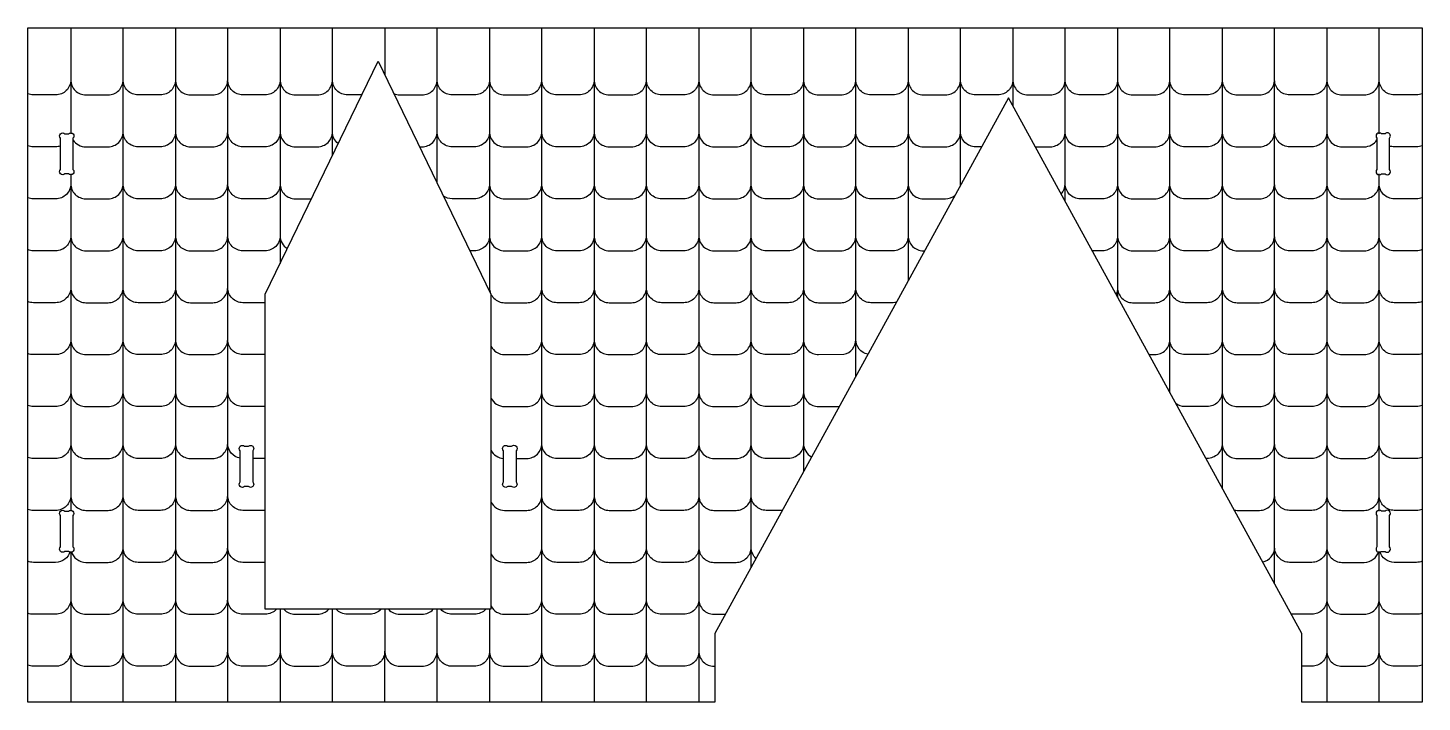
# Model space of a CAD drawing. Extents: x -1620 to 2458, y -1185 to 1470.
# Drawn here: x -1603 to -268, y 130 to 776 of the extents above; entities that cross this region are included whole.
import ezdxf

# ---------------------------------------------------------------- set-up
doc = ezdxf.new("R2010")
doc.units = 0
doc.header["$MEASUREMENT"] = 0
doc.layers.add('LAYER1', color=18, linetype='CONTINUOUS')

msp = doc.modelspace()

# ---------------------------------------------------------------- linework, layer by layer
at = {"layer": 'LAYER1'}
for points in [[(-945.5, 196.1), (-945.5, 130.3), (-1603.5, 130.3), (-1603.5, 775.6), (-268.2, 775.6), (-268.2, 130.3), (-383.5, 130.3), (-383.5, 196.1), (-664.5, 708.7)], [(-1160, 520.8), (-1160, 219.2), (-1376.1, 219.2), (-1376.1, 520.8), (-1268, 743.7)]]:
    msp.add_lwpolyline(points, close=True, dxfattribs=at)
for points in [[(-1562.4, 775.6), (-1562.4, 725.9, -0.414214), (-1576.9, 711.5), (-1598.2, 711.5, -0.094829), (-1603.5, 712.5)], [(-1562.4, 775.6), (-1562.4, 725.9, 0.414214), (-1548, 711.5), (-1526.7, 711.5, 0.414214), (-1512.3, 725.9), (-1512.3, 775.6)], [(-1462.2, 775.6), (-1462.2, 725.9, -0.414214), (-1476.6, 711.5), (-1497.9, 711.5, -0.414214), (-1512.3, 725.9), (-1512.3, 775.6)], [(-1462.2, 775.6), (-1462.2, 725.9, 0.414214), (-1447.8, 711.5), (-1426.5, 711.5, 0.414214), (-1412.1, 725.9), (-1412.1, 775.6)], [(-1361.9, 775.6), (-1361.9, 725.9, -0.414214), (-1376.3, 711.5), (-1397.7, 711.5, -0.414214), (-1412.1, 725.9), (-1412.1, 775.6)], [(-1361.9, 775.6), (-1361.9, 725.9, 0.414214), (-1347.5, 711.5), (-1326.2, 711.5, 0.414214), (-1311.8, 725.9), (-1311.8, 775.6)], [(-1283.6, 711.5), (-1297.4, 711.5, -0.414214), (-1311.8, 725.9), (-1311.8, 775.6)], [(-1253, 712.7, 0.102165), (-1247.3, 711.5), (-1226, 711.5, 0.414214), (-1211.6, 725.9), (-1211.6, 775.6)], [(-1161.4, 775.6), (-1161.4, 725.9, -0.414214), (-1175.8, 711.5), (-1197.1, 711.5, -0.414214), (-1211.6, 725.9), (-1211.6, 775.6)], [(-1161.4, 775.6), (-1161.4, 725.9, 0.414214), (-1147, 711.5), (-1125.7, 711.5, 0.414214), (-1111.3, 725.9), (-1111.3, 775.6)], [(-1061.2, 775.6), (-1061.2, 725.9, -0.414214), (-1075.6, 711.5), (-1096.9, 711.5, -0.414214), (-1111.3, 725.9), (-1111.3, 775.6)], [(-1061.2, 775.6), (-1061.2, 725.9, 0.414214), (-1046.8, 711.5), (-1025.5, 711.5, 0.414214), (-1011.1, 725.9), (-1011.1, 775.6)], [(-960.9, 775.6), (-960.9, 725.9, -0.414214), (-975.3, 711.5), (-996.6, 711.5, -0.414214), (-1011.1, 725.9), (-1011.1, 775.6)], [(-960.9, 775.6), (-960.9, 725.9, 0.414214), (-946.5, 711.5), (-925.2, 711.5, 0.414214), (-910.8, 725.9), (-910.8, 775.6)], [(-860.7, 775.6), (-860.7, 725.9, -0.414214), (-875.1, 711.5), (-896.4, 711.5, -0.414214), (-910.8, 725.9), (-910.8, 775.6)], [(-860.7, 775.6), (-860.7, 725.9, 0.414214), (-846.3, 711.5), (-825, 711.5, 0.414214), (-810.5, 725.9), (-810.5, 775.6)], [(-760.4, 775.6), (-760.4, 725.9, -0.414214), (-774.8, 711.5), (-796.1, 711.5, -0.414214), (-810.5, 725.9), (-810.5, 775.6)], [(-760.4, 775.6), (-760.4, 725.9, 0.414214), (-746, 711.5), (-724.7, 711.5, 0.414214), (-710.3, 725.9), (-710.3, 775.6)], [(-660.2, 775.6), (-660.2, 725.9, -0.414214), (-674.6, 711.5), (-695.9, 711.5, -0.414214), (-710.3, 725.9), (-710.3, 775.6)], [(-660.2, 775.6), (-660.2, 725.9, 0.414214), (-645.8, 711.5), (-624.4, 711.5, 0.414214), (-610, 725.9), (-610, 775.6)], [(-559.9, 775.6), (-559.9, 725.9, -0.414214), (-574.3, 711.5), (-595.6, 711.5, -0.414214), (-610, 725.9), (-610, 775.6)], [(-559.9, 775.6), (-559.9, 725.9, 0.414214), (-545.5, 711.5), (-524.2, 711.5, 0.414214), (-509.8, 725.9), (-509.8, 775.6)], [(-459.7, 775.6), (-459.7, 725.9, -0.414214), (-474.1, 711.5), (-495.4, 711.5, -0.414214), (-509.8, 725.9), (-509.8, 775.6)], [(-459.7, 775.6), (-459.7, 725.9, 0.414214), (-445.2, 711.5), (-423.9, 711.5, 0.414214), (-409.5, 725.9), (-409.5, 775.6)], [(-359.4, 775.6), (-359.4, 725.9, -0.414214), (-373.8, 711.5), (-395.1, 711.5, -0.414214), (-409.5, 725.9), (-409.5, 775.6)], [(-359.4, 775.6), (-359.4, 725.9, 0.414214), (-345, 711.5), (-323.7, 711.5, 0.414214), (-309.3, 725.9), (-309.3, 775.6)], [(-268.2, 712.5, -0.094829), (-273.6, 711.5), (-294.9, 711.5, -0.414214), (-309.3, 725.9), (-309.3, 775.6)], [(-1562.4, 725.9), (-1562.4, 676.2, -0.033199), (-1562.6, 674.3)], [(-1562.4, 725.9), (-1562.4, 676.2, 0.033199), (-1562.3, 674.3)], [(-1560.3, 668.5, 0.258622), (-1548, 661.8), (-1526.7, 661.8, 0.414214), (-1512.3, 676.2), (-1512.3, 725.9)], [(-1462.2, 725.9), (-1462.2, 676.2, -0.414214), (-1476.6, 661.8), (-1497.9, 661.8, -0.414214), (-1512.3, 676.2), (-1512.3, 725.9)], [(-1462.2, 725.9), (-1462.2, 676.2, 0.414214), (-1447.8, 661.8), (-1426.5, 661.8, 0.414214), (-1412.1, 676.2), (-1412.1, 725.9)], [(-1361.9, 725.9), (-1361.9, 676.2, -0.414214), (-1376.3, 661.8), (-1397.7, 661.8, -0.414214), (-1412.1, 676.2), (-1412.1, 725.9)], [(-1361.9, 725.9), (-1361.9, 676.2, 0.414214), (-1347.5, 661.8), (-1326.2, 661.8, 0.414214), (-1311.8, 676.2), (-1311.8, 725.9)], [(-1306.3, 664.8, -0.231147), (-1311.8, 676.2), (-1311.8, 725.9)], [(-1228.3, 661.8), (-1226, 661.8, 0.414214), (-1211.6, 676.2), (-1211.6, 725.9)], [(-1161.4, 725.9), (-1161.4, 676.2, -0.414214), (-1175.8, 661.8), (-1197.1, 661.8, -0.414214), (-1211.6, 676.2), (-1211.6, 725.9)], [(-1161.4, 725.9), (-1161.4, 676.2, 0.414214), (-1147, 661.8), (-1125.7, 661.8, 0.414214), (-1111.3, 676.2), (-1111.3, 725.9)], [(-1061.2, 725.9), (-1061.2, 676.2, -0.414214), (-1075.6, 661.8), (-1096.9, 661.8, -0.414214), (-1111.3, 676.2), (-1111.3, 725.9)], [(-1061.2, 725.9), (-1061.2, 676.2, 0.414214), (-1046.8, 661.8), (-1025.5, 661.8, 0.414214), (-1011.1, 676.2), (-1011.1, 725.9)], [(-960.9, 725.9), (-960.9, 676.2, -0.414214), (-975.3, 661.8), (-996.6, 661.8, -0.414214), (-1011.1, 676.2), (-1011.1, 725.9)], [(-960.9, 725.9), (-960.9, 676.2, 0.414214), (-946.5, 661.8), (-925.2, 661.8, 0.414214), (-910.8, 676.2), (-910.8, 725.9)], [(-860.7, 725.9), (-860.7, 676.2, -0.414214), (-875.1, 661.8), (-896.4, 661.8, -0.414214), (-910.8, 676.2), (-910.8, 725.9)], [(-860.7, 725.9), (-860.7, 676.2, 0.414214), (-846.3, 661.8), (-825, 661.8, 0.414214), (-810.5, 676.2), (-810.5, 725.9)], [(-760.4, 725.9), (-760.4, 676.2, -0.414214), (-774.8, 661.8), (-796.1, 661.8, -0.414214), (-810.5, 676.2), (-810.5, 725.9)], [(-760.4, 725.9), (-760.4, 676.2, 0.414214), (-746, 661.8), (-724.7, 661.8, 0.414214), (-710.3, 676.2), (-710.3, 725.9)], [(-690.2, 661.8), (-695.9, 661.8, -0.414214), (-710.3, 676.2), (-710.3, 725.9)], [(-638.8, 661.8), (-624.4, 661.8, 0.414214), (-610, 676.2), (-610, 725.9)], [(-559.9, 725.9), (-559.9, 676.2, -0.414214), (-574.3, 661.8), (-595.6, 661.8, -0.414214), (-610, 676.2), (-610, 725.9)], [(-559.9, 725.9), (-559.9, 676.2, 0.414214), (-545.5, 661.8), (-524.2, 661.8, 0.414214), (-509.8, 676.2), (-509.8, 725.9)], [(-459.7, 725.9), (-459.7, 676.2, -0.414214), (-474.1, 661.8), (-495.4, 661.8, -0.414214), (-509.8, 676.2), (-509.8, 725.9)], [(-459.7, 725.9), (-459.7, 676.2, 0.414214), (-445.2, 661.8), (-423.9, 661.8, 0.414214), (-409.5, 676.2), (-409.5, 725.9)], [(-359.4, 725.9), (-359.4, 676.2, -0.414214), (-373.8, 661.8), (-395.1, 661.8, -0.414214), (-409.5, 676.2), (-409.5, 725.9)], [(-359.4, 725.9), (-359.4, 676.2, 0.414214), (-345, 661.8), (-323.7, 661.8, 0.258622), (-311.5, 668.5)], [(-309.4, 674.3, 0.033199), (-309.3, 676.2), (-309.3, 725.9)], [(-309.1, 674.3, -0.033199), (-309.3, 676.2), (-309.3, 725.9)], [(-1562.4, 635.8), (-1562.4, 626.5, 0.414214), (-1548, 612), (-1526.7, 612, 0.414214), (-1512.3, 626.5), (-1512.3, 676.2)], [(-1462.2, 676.2), (-1462.2, 626.5, -0.414214), (-1476.6, 612), (-1497.9, 612, -0.414214), (-1512.3, 626.5), (-1512.3, 676.2)], [(-1462.2, 676.2), (-1462.2, 626.5, 0.414214), (-1447.8, 612), (-1426.5, 612, 0.414214), (-1412.1, 626.5), (-1412.1, 676.2)], [(-1361.9, 676.2), (-1361.9, 626.5, -0.414214), (-1376.3, 612), (-1397.7, 612, -0.414214), (-1412.1, 626.5), (-1412.1, 676.2)], [(-1361.9, 676.2), (-1361.9, 626.5, 0.414214), (-1347.5, 612), (-1331.8, 612)], [(-1161.4, 676.2), (-1161.4, 626.5, -0.414214), (-1175.8, 612), (-1197.1, 612, -0.155658), (-1205.5, 614.7)], [(-1161.4, 676.2), (-1161.4, 626.5, 0.414214), (-1147, 612), (-1125.7, 612, 0.414214), (-1111.3, 626.5), (-1111.3, 676.2)], [(-1061.2, 676.2), (-1061.2, 626.5, -0.414214), (-1075.6, 612), (-1096.9, 612, -0.414214), (-1111.3, 626.5), (-1111.3, 676.2)], [(-1061.2, 676.2), (-1061.2, 626.5, 0.414214), (-1046.8, 612), (-1025.5, 612, 0.414214), (-1011.1, 626.5), (-1011.1, 676.2)], [(-960.9, 676.2), (-960.9, 626.5, -0.414214), (-975.3, 612), (-996.6, 612, -0.414214), (-1011.1, 626.5), (-1011.1, 676.2)], [(-960.9, 676.2), (-960.9, 626.5, 0.414214), (-946.5, 612), (-925.2, 612, 0.414214), (-910.8, 626.5), (-910.8, 676.2)], [(-860.7, 676.2), (-860.7, 626.5, -0.414214), (-875.1, 612), (-896.4, 612, -0.414214), (-910.8, 626.5), (-910.8, 676.2)], [(-860.7, 676.2), (-860.7, 626.5, 0.414214), (-846.3, 612), (-825, 612, 0.414214), (-810.5, 626.5), (-810.5, 676.2)], [(-760.4, 676.2), (-760.4, 626.5, -0.414214), (-774.8, 612), (-796.1, 612, -0.414214), (-810.5, 626.5), (-810.5, 676.2)], [(-760.4, 676.2), (-760.4, 626.5, 0.414214), (-746, 612), (-724.7, 612, 0.168086), (-715.8, 615.1)], [(-710.4, 625, 0.024562), (-710.3, 626.5), (-710.3, 676.2)], [(-710.2, 625.3, -0.020773), (-710.3, 626.5), (-710.3, 676.2)], [(-614, 616.5, 0.192515), (-610, 626.5), (-610, 676.2)], [(-559.9, 676.2), (-559.9, 626.5, -0.414214), (-574.3, 612), (-595.6, 612, -0.414214), (-610, 626.5), (-610, 676.2)], [(-559.9, 676.2), (-559.9, 626.5, 0.414214), (-545.5, 612), (-524.2, 612, 0.414214), (-509.8, 626.5), (-509.8, 676.2)], [(-459.7, 676.2), (-459.7, 626.5, -0.414214), (-474.1, 612), (-495.4, 612, -0.414214), (-509.8, 626.5), (-509.8, 676.2)], [(-459.7, 676.2), (-459.7, 626.5, 0.414214), (-445.2, 612), (-423.9, 612, 0.414214), (-409.5, 626.5), (-409.5, 676.2)], [(-359.4, 676.2), (-359.4, 626.5, -0.414214), (-373.8, 612), (-395.1, 612, -0.414214), (-409.5, 626.5), (-409.5, 676.2)], [(-359.4, 676.2), (-359.4, 626.5, 0.414214), (-345, 612), (-323.7, 612, 0.414214), (-309.3, 626.5), (-309.3, 635.8)], [(-1572.3, 662.5, -0.081244), (-1576.9, 661.8), (-1598.2, 661.8, -0.094829), (-1603.5, 662.8)], [(-268.2, 662.8, -0.094829), (-273.6, 661.8), (-294.9, 661.8, -0.081244), (-299.5, 662.5)], [(-1562.4, 635.8), (-1562.4, 626.5, -0.414214), (-1576.9, 612), (-1598.2, 612, -0.094829), (-1603.5, 613.1)], [(-268.2, 613.1, -0.094829), (-273.6, 612), (-294.9, 612, -0.414214), (-309.3, 626.5), (-309.3, 635.8)], [(-1562.4, 626.5), (-1562.4, 576.7, -0.414214), (-1576.9, 562.3), (-1598.2, 562.3, -0.094829), (-1603.5, 563.4)], [(-1562.4, 626.5), (-1562.4, 576.7, 0.414214), (-1548, 562.3), (-1526.7, 562.3, 0.414214), (-1512.3, 576.7), (-1512.3, 626.5)], [(-1462.2, 626.5), (-1462.2, 576.7, -0.414214), (-1476.6, 562.3), (-1497.9, 562.3, -0.414214), (-1512.3, 576.7), (-1512.3, 626.5)], [(-1462.2, 626.5), (-1462.2, 576.7, 0.414214), (-1447.8, 562.3), (-1426.5, 562.3, 0.414214), (-1412.1, 576.7), (-1412.1, 626.5)], [(-1361.9, 626.5), (-1361.9, 576.7, -0.414214), (-1376.3, 562.3), (-1397.7, 562.3, -0.414214), (-1412.1, 576.7), (-1412.1, 626.5)], [(-1361.9, 626.5), (-1361.9, 576.7, 0.263305), (-1355, 564.4)], [(-1161.4, 626.5), (-1161.4, 576.7, -0.414214), (-1175.8, 562.3), (-1180.1, 562.3)], [(-1161.4, 626.5), (-1161.4, 576.7, 0.414214), (-1147, 562.3), (-1125.7, 562.3, 0.414214), (-1111.3, 576.7), (-1111.3, 626.5)], [(-1061.2, 626.5), (-1061.2, 576.7, -0.414214), (-1075.6, 562.3), (-1096.9, 562.3, -0.414214), (-1111.3, 576.7), (-1111.3, 626.5)], [(-1061.2, 626.5), (-1061.2, 576.7, 0.414214), (-1046.8, 562.3), (-1025.5, 562.3, 0.414214), (-1011.1, 576.7), (-1011.1, 626.5)], [(-960.9, 626.5), (-960.9, 576.7, -0.414214), (-975.3, 562.3), (-996.6, 562.3, -0.414214), (-1011.1, 576.7), (-1011.1, 626.5)], [(-960.9, 626.5), (-960.9, 576.7, 0.414214), (-946.5, 562.3), (-925.2, 562.3, 0.414214), (-910.8, 576.7), (-910.8, 626.5)], [(-860.7, 626.5), (-860.7, 576.7, -0.414214), (-875.1, 562.3), (-896.4, 562.3, -0.414214), (-910.8, 576.7), (-910.8, 626.5)], [(-860.7, 626.5), (-860.7, 576.7, 0.414214), (-846.3, 562.3), (-825, 562.3, 0.414214), (-810.5, 576.7), (-810.5, 626.5)], [(-760.4, 626.5), (-760.4, 576.7, -0.414214), (-774.8, 562.3), (-796.1, 562.3, -0.414214), (-810.5, 576.7), (-810.5, 626.5)], [(-760.4, 626.5), (-760.4, 576.7, 0.414214), (-746, 562.3), (-744.7, 562.3)], [(-559.9, 626.5), (-559.9, 576.7, -0.414214), (-574.3, 562.3), (-584.3, 562.3)], [(-559.9, 626.5), (-559.9, 576.7, 0.414214), (-545.5, 562.3), (-524.2, 562.3, 0.414214), (-509.8, 576.7), (-509.8, 626.5)], [(-459.7, 626.5), (-459.7, 576.7, -0.414214), (-474.1, 562.3), (-495.4, 562.3, -0.414214), (-509.8, 576.7), (-509.8, 626.5)], [(-459.7, 626.5), (-459.7, 576.7, 0.414214), (-445.2, 562.3), (-423.9, 562.3, 0.414214), (-409.5, 576.7), (-409.5, 626.5)], [(-359.4, 626.5), (-359.4, 576.7, -0.414214), (-373.8, 562.3), (-395.1, 562.3, -0.414214), (-409.5, 576.7), (-409.5, 626.5)], [(-359.4, 626.5), (-359.4, 576.7, 0.414214), (-345, 562.3), (-323.7, 562.3, 0.414214), (-309.3, 576.7), (-309.3, 626.5)], [(-268.2, 563.4, -0.094829), (-273.6, 562.3), (-294.9, 562.3, -0.414214), (-309.3, 576.7), (-309.3, 626.5)], [(-1562.4, 576.7), (-1562.4, 527, -0.414214), (-1576.9, 512.6), (-1598.2, 512.6, -0.094829), (-1603.5, 513.6)], [(-1562.4, 576.7), (-1562.4, 527, 0.414214), (-1548, 512.6), (-1526.7, 512.6, 0.414214), (-1512.3, 527), (-1512.3, 576.7)], [(-1462.2, 576.7), (-1462.2, 527, -0.414214), (-1476.6, 512.6), (-1497.9, 512.6, -0.414214), (-1512.3, 527), (-1512.3, 576.7)], [(-1462.2, 576.7), (-1462.2, 527, 0.414214), (-1447.8, 512.6), (-1426.5, 512.6, 0.414214), (-1412.1, 527), (-1412.1, 576.7)], [(-1376.1, 512.6, -0.004449), (-1376.3, 512.6), (-1397.7, 512.6, -0.414214), (-1412.1, 527), (-1412.1, 576.7)], [(-1161.4, 576.7), (-1161.4, 527, -0.046774), (-1161.7, 524.4)], [(-1161.4, 576.7), (-1161.4, 527, 0.414214), (-1147, 512.6), (-1125.7, 512.6, 0.414214), (-1111.3, 527), (-1111.3, 576.7)], [(-1061.2, 576.7), (-1061.2, 527, -0.414214), (-1075.6, 512.6), (-1096.9, 512.6, -0.414214), (-1111.3, 527), (-1111.3, 576.7)], [(-1061.2, 576.7), (-1061.2, 527, 0.414214), (-1046.8, 512.6), (-1025.5, 512.6, 0.414214), (-1011.1, 527), (-1011.1, 576.7)], [(-960.9, 576.7), (-960.9, 527, -0.414214), (-975.3, 512.6), (-996.6, 512.6, -0.414214), (-1011.1, 527), (-1011.1, 576.7)], [(-960.9, 576.7), (-960.9, 527, 0.414214), (-946.5, 512.6), (-925.2, 512.6, 0.414214), (-910.8, 527), (-910.8, 576.7)], [(-860.7, 576.7), (-860.7, 527, -0.414214), (-875.1, 512.6), (-896.4, 512.6, -0.414214), (-910.8, 527), (-910.8, 576.7)], [(-860.7, 576.7), (-860.7, 527, 0.414214), (-846.3, 512.6), (-825, 512.6, 0.004442), (-824.7, 512.6)], [(-825, 512.6, 0.414214), (-810.5, 527), (-810.5, 576.7)], [(-771.8, 512.9, -0.052731), (-774.8, 512.6), (-796.1, 512.6, -0.414214), (-810.5, 527), (-810.5, 576.7)], [(-559.9, 576.7), (-559.9, 527, -0.11622), (-561.4, 520.6)], [(-559.9, 576.7), (-559.9, 527, 0.414214), (-545.5, 512.6), (-524.2, 512.6, 0.414214), (-509.8, 527), (-509.8, 576.7)], [(-459.7, 576.7), (-459.7, 527, -0.414214), (-474.1, 512.6), (-495.4, 512.6, -0.414214), (-509.8, 527), (-509.8, 576.7)], [(-459.7, 576.7), (-459.7, 527, 0.414214), (-445.2, 512.6), (-423.9, 512.6, 0.414214), (-409.5, 527), (-409.5, 576.7)], [(-359.4, 576.7), (-359.4, 527, -0.414214), (-373.8, 512.6), (-395.1, 512.6, -0.414214), (-409.5, 527), (-409.5, 576.7)], [(-359.4, 576.7), (-359.4, 527, 0.414214), (-345, 512.6), (-323.7, 512.6, 0.414214), (-309.3, 527), (-309.3, 576.7)], [(-268.2, 513.6, -0.094829), (-273.6, 512.6), (-294.9, 512.6, -0.414214), (-309.3, 527), (-309.3, 576.7)], [(-1562.4, 527), (-1562.4, 477.3, -0.414214), (-1576.9, 462.9), (-1598.2, 462.9, -0.094829), (-1603.5, 463.9)], [(-1562.4, 527), (-1562.4, 477.3, 0.414214), (-1548, 462.9), (-1526.7, 462.9, 0.414214), (-1512.3, 477.3), (-1512.3, 527)], [(-1462.2, 527), (-1462.2, 477.3, -0.414214), (-1476.6, 462.9), (-1497.9, 462.9, -0.414214), (-1512.3, 477.3), (-1512.3, 527)], [(-1462.2, 527), (-1462.2, 477.3, 0.414214), (-1447.8, 462.9), (-1426.5, 462.9, 0.414214), (-1412.1, 477.3), (-1412.1, 527)], [(-1376.1, 462.9, -0.004449), (-1376.3, 462.9), (-1397.7, 462.9, -0.414214), (-1412.1, 477.3), (-1412.1, 527)], [(-1160, 471, 0.285946), (-1147, 462.9), (-1125.7, 462.9, 0.414214), (-1111.3, 477.3), (-1111.3, 527)], [(-1061.2, 527), (-1061.2, 477.3, -0.414214), (-1075.6, 462.9), (-1096.9, 462.9, -0.414214), (-1111.3, 477.3), (-1111.3, 527)], [(-1061.2, 527), (-1061.2, 477.3, 0.414214), (-1046.8, 462.9), (-1025.5, 462.9, 0.414214), (-1011.1, 477.3), (-1011.1, 527)], [(-960.9, 527), (-960.9, 477.3, -0.414214), (-975.3, 462.9), (-996.6, 462.9, -0.414214), (-1011.1, 477.3), (-1011.1, 527)], [(-960.9, 527), (-960.9, 477.3, 0.414214), (-946.5, 462.9), (-925.2, 462.9, 0.414214), (-910.8, 477.3), (-910.8, 527)], [(-860.7, 527), (-860.7, 477.3, -0.414214), (-875.1, 462.9), (-896.4, 462.9, -0.414214), (-910.8, 477.3), (-910.8, 527)], [(-860.7, 527), (-860.7, 477.3, 0.414214), (-846.3, 462.9), (-822, 463.2)], [(-459.7, 527), (-459.7, 477.3, -0.414214), (-474.1, 462.9), (-495.4, 462.9, -0.414214), (-509.8, 477.3)], [(-509.8, 426.5, 0.019695), (-509.8, 427.6), (-509.8, 527)], [(-459.7, 527), (-459.7, 477.3, 0.414214), (-445.2, 462.9), (-423.9, 462.9, 0.414214), (-409.5, 477.3), (-409.5, 527)], [(-359.4, 527), (-359.4, 477.3, -0.414214), (-373.8, 462.9), (-395.1, 462.9, -0.414214), (-409.5, 477.3), (-409.5, 527)], [(-359.4, 527), (-359.4, 477.3, 0.414214), (-345, 462.9), (-323.7, 462.9, 0.414214), (-309.3, 477.3), (-309.3, 527)], [(-268.2, 463.9, -0.094829), (-273.6, 462.9), (-294.9, 462.9, -0.414214), (-309.3, 477.3), (-309.3, 527)], [(-1562.4, 477.3), (-1562.4, 427.6, -0.414214), (-1576.9, 413.2), (-1598.2, 413.2, -0.094829), (-1603.5, 414.2)], [(-1562.4, 477.3), (-1562.4, 427.6, 0.414214), (-1548, 413.2), (-1526.7, 413.2, 0.414214), (-1512.3, 427.6), (-1512.3, 477.3)], [(-1462.2, 477.3), (-1462.2, 427.6, -0.414214), (-1476.6, 413.2), (-1497.9, 413.2, -0.414214), (-1512.3, 427.6), (-1512.3, 477.3)], [(-1462.2, 477.3), (-1462.2, 427.6, 0.414214), (-1447.8, 413.2), (-1426.5, 413.2, 0.414214), (-1412.1, 427.6), (-1412.1, 477.3)], [(-1376.1, 413.2, -0.004449), (-1376.3, 413.2), (-1397.7, 413.2, -0.414214), (-1412.1, 427.6), (-1412.1, 477.3)], [(-1160, 421.3, 0.285946), (-1147, 413.2), (-1125.7, 413.2, 0.414214), (-1111.3, 427.6), (-1111.3, 477.3)], [(-1061.2, 477.3), (-1061.2, 427.6, -0.414214), (-1075.6, 413.2), (-1096.9, 413.2, -0.414214), (-1111.3, 427.6), (-1111.3, 477.3)], [(-1061.2, 477.3), (-1061.2, 427.6, 0.414214), (-1046.8, 413.2), (-1025.5, 413.2, 0.414214), (-1011.1, 427.6), (-1011.1, 477.3)], [(-960.9, 477.3), (-960.9, 427.6, -0.414214), (-975.3, 413.2), (-996.6, 413.2, -0.414214), (-1011.1, 427.6), (-1011.1, 477.3)], [(-960.9, 477.3), (-960.9, 427.6, 0.414214), (-946.5, 413.2), (-925.2, 413.2, 0.414214), (-910.8, 427.6), (-910.8, 477.3)], [(-860.7, 477.3), (-860.7, 427.6, -0.414214), (-875.1, 413.2), (-896.4, 413.2, -0.414214), (-910.8, 427.6), (-910.8, 477.3)], [(-860.7, 477.3), (-860.7, 427.6, 0.414214), (-846.3, 413.2), (-826.5, 413.2)], [(-822, 463.2, 0.355278), (-810.5, 477.3)], [(-799.1, 463.2, -0.355278), (-810.5, 477.3)], [(-529.8, 462.9), (-524.2, 462.9, 0.414214), (-509.8, 477.3)], [(-459.7, 477.3), (-459.7, 427.6, -0.414214), (-474.1, 413.2), (-495.4, 413.2, -0.166543), (-504.2, 416.2)], [(-459.7, 477.3), (-459.7, 427.6, 0.414214), (-445.2, 413.2), (-423.9, 413.2, 0.414214), (-409.5, 427.6), (-409.5, 477.3)], [(-359.4, 477.3), (-359.4, 427.6, -0.414214), (-373.8, 413.2), (-395.1, 413.2, -0.414214), (-409.5, 427.6), (-409.5, 477.3)], [(-359.4, 477.3), (-359.4, 427.6, 0.414214), (-345, 413.2), (-323.7, 413.2, 0.414214), (-309.3, 427.6), (-309.3, 477.3)], [(-268.2, 414.2, -0.094829), (-273.6, 413.2), (-294.9, 413.2, -0.414214), (-309.3, 427.6), (-309.3, 477.3)], [(-509.7, 426.3, -0.023061), (-509.8, 427.6), (-509.8, 455.6)], [(-1562.4, 427.6), (-1562.4, 377.9, -0.414214), (-1576.9, 363.5), (-1598.2, 363.5, -0.094829), (-1603.5, 364.5)], [(-1562.4, 427.6), (-1562.4, 377.9, 0.414214), (-1548, 363.5), (-1526.7, 363.5, 0.414214), (-1512.3, 377.9), (-1512.3, 427.6)], [(-1462.2, 427.6), (-1462.2, 377.9, -0.414214), (-1476.6, 363.5), (-1497.9, 363.5, -0.414214), (-1512.3, 377.9), (-1512.3, 427.6)], [(-1462.2, 427.6), (-1462.2, 377.9, 0.414214), (-1447.8, 363.5), (-1426.5, 363.5, 0.414214), (-1412.1, 377.9), (-1412.1, 427.6)], [(-1400.1, 363.7, -0.365004), (-1412.1, 377.9), (-1412.1, 427.6)], [(-1135.9, 363.5), (-1125.7, 363.5, 0.414214), (-1111.3, 377.9), (-1111.3, 427.6)], [(-1061.2, 427.6), (-1061.2, 377.9, -0.414214), (-1075.6, 363.5), (-1096.9, 363.5, -0.414214), (-1111.3, 377.9), (-1111.3, 427.6)], [(-1061.2, 427.6), (-1061.2, 377.9, 0.414214), (-1046.8, 363.5), (-1025.5, 363.5, 0.414214), (-1011.1, 377.9), (-1011.1, 427.6)], [(-960.9, 427.6), (-960.9, 377.9, -0.414214), (-975.3, 363.5), (-996.6, 363.5, -0.414214), (-1011.1, 377.9), (-1011.1, 427.6)], [(-960.9, 427.6), (-960.9, 377.9, 0.414214), (-946.5, 363.5), (-925.2, 363.5, 0.414214), (-910.8, 377.9), (-910.8, 427.6)], [(-860.7, 427.6), (-860.7, 377.9, -0.414214), (-875.1, 363.5), (-896.4, 363.5, -0.414214), (-910.8, 377.9), (-910.8, 427.6)], [(-860.7, 427.6), (-860.7, 377.9, 0.280761), (-852.9, 365.1)], [(-459.7, 427.6), (-459.7, 377.9, -0.414214), (-474.1, 363.5), (-475.3, 363.5)], [(-459.7, 427.6), (-459.7, 377.9, 0.414214), (-445.2, 363.5), (-423.9, 363.5, 0.414214), (-409.5, 377.9), (-409.5, 427.6)], [(-359.4, 427.6), (-359.4, 377.9, -0.414214), (-373.8, 363.5), (-395.1, 363.5, -0.414214), (-409.5, 377.9), (-409.5, 427.6)], [(-359.4, 427.6), (-359.4, 377.9, 0.414214), (-345, 363.5), (-323.7, 363.5, 0.414214), (-309.3, 377.9), (-309.3, 427.6)], [(-268.2, 364.5, -0.094829), (-273.6, 363.5), (-294.9, 363.5, -0.414214), (-309.3, 377.9), (-309.3, 427.6)], [(-1562.4, 377.9), (-1562.4, 328.2, -0.414214), (-1576.9, 313.8), (-1598.2, 313.8, -0.094829), (-1603.5, 314.8)], [(-1562.4, 377.9), (-1562.4, 328.2, 0.414214), (-1548, 313.8), (-1526.7, 313.8, 0.414214), (-1512.3, 328.2), (-1512.3, 377.9)], [(-1462.2, 377.9), (-1462.2, 328.2, -0.414214), (-1476.6, 313.8), (-1497.9, 313.8, -0.414214), (-1512.3, 328.2), (-1512.3, 377.9)], [(-1462.2, 377.9), (-1462.2, 328.2, 0.414214), (-1447.8, 313.8), (-1426.5, 313.8, 0.414214), (-1412.1, 328.2), (-1412.1, 377.9)], [(-1376.1, 313.8, -0.004449), (-1376.3, 313.8), (-1397.7, 313.8, -0.414214), (-1412.1, 328.2), (-1412.1, 377.9)], [(-1160, 321.8, 0.285946), (-1147, 313.8), (-1125.7, 313.8, 0.414214), (-1111.3, 328.2), (-1111.3, 377.9)], [(-1061.2, 377.9), (-1061.2, 328.2, -0.414214), (-1075.6, 313.8), (-1096.9, 313.8, -0.414214), (-1111.3, 328.2), (-1111.3, 377.9)], [(-1061.2, 377.9), (-1061.2, 328.2, 0.414214), (-1046.8, 313.8), (-1025.5, 313.8, 0.414214), (-1011.1, 328.2), (-1011.1, 377.9)], [(-960.9, 377.9), (-960.9, 328.2, -0.414214), (-975.3, 313.8), (-996.6, 313.8, -0.414214), (-1011.1, 328.2), (-1011.1, 377.9)], [(-960.9, 377.9), (-960.9, 328.2, 0.414214), (-946.5, 313.8), (-925.2, 313.8, 0.414214), (-910.8, 328.2), (-910.8, 377.9)], [(-881, 313.8), (-896.4, 313.8, -0.414214), (-910.8, 328.2), (-910.8, 377.9)], [(-448.2, 314.1, 0.051947), (-445.2, 313.8), (-423.9, 313.8, 0.414214), (-409.5, 328.2), (-409.5, 377.9)], [(-359.4, 377.9), (-359.4, 328.2, -0.414214), (-373.8, 313.8), (-395.1, 313.8, -0.414214), (-409.5, 328.2), (-409.5, 377.9)], [(-359.4, 377.9), (-359.4, 328.2, 0.414214), (-345, 313.8), (-323.7, 313.8, 0.414214), (-309.3, 328.2), (-309.3, 377.9)], [(-268.2, 314.8, -0.094829), (-273.6, 313.8), (-294.9, 313.8, -0.414214), (-309.3, 328.2), (-309.3, 377.9)], [(-1376.1, 363.5, -0.004449), (-1376.3, 363.5), (-1388.1, 363.5)], [(-1160, 371.5, 0.26866), (-1147.9, 363.5)], [(-1561.9, 274.6, 0.336889), (-1548, 264.1), (-1526.7, 264.1, 0.414214), (-1512.3, 278.5), (-1512.3, 328.2)], [(-1462.2, 328.2), (-1462.2, 278.5, -0.414214), (-1476.6, 264.1), (-1497.9, 264.1, -0.414214), (-1512.3, 278.5), (-1512.3, 328.2)], [(-1462.2, 328.2), (-1462.2, 278.5, 0.414214), (-1447.8, 264.1), (-1426.5, 264.1, 0.414214), (-1412.1, 278.5), (-1412.1, 328.2)], [(-1376.1, 264.1, -0.004449), (-1376.3, 264.1), (-1397.7, 264.1, -0.414214), (-1412.1, 278.5), (-1412.1, 328.2)], [(-1160, 272.1, 0.285946), (-1147, 264.1), (-1125.7, 264.1, 0.414214), (-1111.3, 278.5), (-1111.3, 328.2)], [(-1061.2, 328.2), (-1061.2, 278.5, -0.414214), (-1075.6, 264.1), (-1096.9, 264.1, -0.414214), (-1111.3, 278.5), (-1111.3, 328.2)], [(-1061.2, 328.2), (-1061.2, 278.5, 0.414214), (-1046.8, 264.1), (-1025.5, 264.1, 0.414214), (-1011.1, 278.5), (-1011.1, 328.2)], [(-960.9, 328.2), (-960.9, 278.5, -0.414214), (-975.3, 264.1), (-996.6, 264.1, -0.414214), (-1011.1, 278.5), (-1011.1, 328.2)], [(-960.9, 328.2), (-960.9, 278.5, 0.414214), (-946.5, 264.1), (-925.2, 264.1, 0.414214), (-910.8, 278.5), (-910.8, 328.2)], [(-906.2, 267.9, -0.209526), (-910.8, 278.5), (-910.8, 328.2)], [(-421, 264.4, 0.35458), (-409.5, 278.5), (-409.5, 328.2)], [(-359.4, 328.2), (-359.4, 278.5, -0.414214), (-373.8, 264.1), (-395.1, 264.1, -0.414214), (-409.5, 278.5), (-409.5, 328.2)], [(-359.4, 328.2), (-359.4, 278.5, 0.414214), (-345, 264.1), (-323.7, 264.1, 0.336889), (-309.8, 274.6)], [(-1562.4, 274.6), (-1562.4, 228.8, -0.414214), (-1576.9, 214.4), (-1598.2, 214.4, -0.094829), (-1603.5, 215.4)], [(-1563, 274.6, -0.336889), (-1576.9, 264.1), (-1598.2, 264.1, -0.094829), (-1603.5, 265.1)], [(-1562.4, 274.6), (-1562.4, 228.8, 0.414214), (-1548, 214.4), (-1526.7, 214.4, 0.414214), (-1512.3, 228.8), (-1512.3, 278.5)], [(-1462.2, 278.5), (-1462.2, 228.8, -0.414214), (-1476.6, 214.4), (-1497.9, 214.4, -0.414214), (-1512.3, 228.8), (-1512.3, 278.5)], [(-1462.2, 278.5), (-1462.2, 228.8, 0.414214), (-1447.8, 214.4), (-1426.5, 214.4, 0.414214), (-1412.1, 228.8), (-1412.1, 278.5)], [(-1365.5, 219.2, -0.215397), (-1376.3, 214.4), (-1397.7, 214.4, -0.414214), (-1412.1, 228.8), (-1412.1, 278.5)], [(-1160, 222.4, 0.285946), (-1147, 214.4), (-1125.7, 214.4, 0.414214), (-1111.3, 228.8), (-1111.3, 278.5)], [(-1061.2, 278.5), (-1061.2, 228.8, -0.414214), (-1075.6, 214.4), (-1096.9, 214.4, -0.414214), (-1111.3, 228.8), (-1111.3, 278.5)], [(-1061.2, 278.5), (-1061.2, 228.8, 0.414214), (-1046.8, 214.4), (-1025.5, 214.4, 0.414214), (-1011.1, 228.8), (-1011.1, 278.5)], [(-960.9, 278.5), (-960.9, 228.8, -0.414214), (-975.3, 214.4), (-996.6, 214.4, -0.414214), (-1011.1, 228.8), (-1011.1, 278.5)], [(-960.9, 278.5), (-960.9, 228.8, 0.414214), (-946.5, 214.4), (-935.5, 214.4)], [(-359.4, 278.5), (-359.4, 228.8, -0.414214), (-373.8, 214.4), (-393.5, 214.4)], [(-359.4, 278.5), (-359.4, 228.8, 0.414214), (-345, 214.4), (-323.7, 214.4, 0.414214), (-309.3, 228.8), (-309.3, 274.6)], [(-268.2, 215.4, -0.094829), (-273.6, 214.4), (-294.9, 214.4, -0.414214), (-309.3, 228.8), (-309.3, 274.6)], [(-268.2, 265.1, -0.094829), (-273.6, 264.1), (-294.9, 264.1, -0.336889), (-308.7, 274.6)], [(-1562.4, 228.8), (-1562.4, 179.1, -0.414214), (-1576.9, 164.6), (-1598.2, 164.6, -0.094829), (-1603.5, 165.7)], [(-1562.4, 228.8), (-1562.4, 179.1, 0.414214), (-1548, 164.6), (-1526.7, 164.6, 0.414214), (-1512.3, 179.1), (-1512.3, 228.8)], [(-1462.2, 228.8), (-1462.2, 179.1, -0.414214), (-1476.6, 164.6), (-1497.9, 164.6, -0.414214), (-1512.3, 179.1), (-1512.3, 228.8)], [(-1462.2, 228.8), (-1462.2, 179.1, 0.414214), (-1447.8, 164.6), (-1426.5, 164.6, 0.414214), (-1412.1, 179.1), (-1412.1, 228.8)], [(-1361.9, 219.2), (-1361.9, 179.1, -0.414214), (-1376.3, 164.6), (-1397.7, 164.6, -0.414214), (-1412.1, 179.1), (-1412.1, 228.8)], [(-1161.4, 219.2), (-1161.4, 179.1, 0.414214), (-1147, 164.6), (-1125.7, 164.6, 0.414214), (-1111.3, 179.1), (-1111.3, 228.8)], [(-1061.2, 228.8), (-1061.2, 179.1, -0.414214), (-1075.6, 164.6), (-1096.9, 164.6, -0.414214), (-1111.3, 179.1), (-1111.3, 228.8)], [(-1061.2, 228.8), (-1061.2, 179.1, 0.414214), (-1046.8, 164.6), (-1025.5, 164.6, 0.414214), (-1011.1, 179.1), (-1011.1, 228.8)], [(-960.9, 228.8), (-960.9, 179.1, -0.414214), (-975.3, 164.6), (-996.6, 164.6, -0.414214), (-1011.1, 179.1), (-1011.1, 228.8)], [(-960.9, 228.8), (-960.9, 179.1, 0.414214), (-946.5, 164.6), (-945.5, 164.6)], [(-359.4, 228.8), (-359.4, 179.1, -0.414214), (-373.8, 164.6), (-383.5, 164.6)], [(-359.4, 228.8), (-359.4, 179.1, 0.414214), (-345, 164.6), (-323.7, 164.6, 0.414214), (-309.3, 179.1), (-309.3, 228.8)], [(-268.2, 165.7, -0.094829), (-273.6, 164.6), (-294.9, 164.6, -0.414214), (-309.3, 179.1), (-309.3, 228.8)], [(-1361.9, 219.2), (-1361.9, 179.1, 0.414214), (-1347.5, 164.6), (-1326.2, 164.6, 0.414214), (-1311.8, 179.1), (-1311.8, 219.2)], [(-1358.3, 219.2, 0.215397), (-1347.5, 214.4), (-1326.2, 214.4, 0.215397), (-1315.4, 219.2)], [(-1261.7, 219.2), (-1261.7, 179.1, -0.414214), (-1276.1, 164.6), (-1297.4, 164.6, -0.414214), (-1311.8, 179.1), (-1311.8, 219.2)], [(-1265.3, 219.2, -0.215397), (-1276.1, 214.4), (-1297.4, 214.4, -0.215397), (-1308.2, 219.2)], [(-1261.7, 219.2), (-1261.7, 179.1, 0.414214), (-1247.3, 164.6), (-1226, 164.6, 0.414214), (-1211.6, 179.1), (-1211.6, 219.2)], [(-1258.1, 219.2, 0.215397), (-1247.3, 214.4), (-1226, 214.4, 0.215397), (-1215.2, 219.2)], [(-1161.4, 219.2), (-1161.4, 179.1, -0.414214), (-1175.8, 164.6), (-1197.1, 164.6, -0.414214), (-1211.6, 179.1), (-1211.6, 219.2)], [(-1165, 219.2, -0.215397), (-1175.8, 214.4), (-1197.1, 214.4, -0.215397), (-1208, 219.2)]]:
    msp.add_lwpolyline(points, format="xyb", dxfattribs=at)
for points in [[(-1261.7, 775.6), (-1261.7, 730.6)], [(-1261.7, 775.6), (-1261.7, 730.6)], [(-660.2, 725.9), (-660.2, 700.7)], [(-660.2, 725.9), (-660.2, 700.7)], [(-1562.4, 676.2), (-1562.4, 674.3)], [(-1562.4, 676.2), (-1562.4, 674.3)], [(-1311.8, 653.4), (-1311.8, 676.2)], [(-1311.8, 653.4), (-1311.8, 676.2)], [(-1311.8, 653.4), (-1311.8, 676.2)], [(-1211.6, 627.2), (-1211.6, 676.2)], [(-1211.6, 627.2), (-1211.6, 676.2)], [(-309.3, 674.3), (-309.3, 676.2)], [(-309.3, 674.3), (-309.3, 676.2)], [(-710.3, 625.2), (-710.3, 626.5)], [(-710.3, 625.2), (-710.3, 626.5)], [(-610, 609.3), (-610, 626.5)], [(-610, 609.3), (-610, 626.5)], [(-1361.9, 576.7), (-1361.9, 550)], [(-760.4, 576.7), (-760.4, 533.7)], [(-760.4, 576.7), (-760.4, 533.7)], [(-1161.4, 527), (-1161.4, 523.8)], [(-1161.4, 527), (-1161.4, 523.8)], [(-810.5, 515.6), (-810.5, 527)], [(-810.5, 515.6), (-810.5, 527)], [(-810.5, 442.3), (-810.5, 527)], [(-559.9, 527), (-559.9, 517.8)], [(-559.9, 527), (-559.9, 517.8)], [(-810.5, 442.3), (-810.5, 470)], [(-509.8, 426.4), (-509.8, 427.6)], [(-509.8, 426.4), (-509.8, 427.6)], [(-860.7, 377.9), (-860.7, 350.8)], [(-860.7, 377.9), (-860.7, 350.8)], [(-459.7, 377.9), (-459.7, 335)], [(-459.7, 377.9), (-459.7, 335)], [(-1562.4, 328.2), (-1562.4, 313)], [(-1562.4, 328.2), (-1562.4, 313)], [(-309.3, 313), (-309.3, 328.2)], [(-309.3, 313), (-309.3, 328.2)], [(-910.8, 259.4), (-910.8, 278.5)], [(-910.8, 259.4), (-910.8, 278.5)], [(-409.5, 243.5), (-409.5, 278.5)], [(-409.5, 243.5), (-409.5, 278.5)], [(-1562.4, 179.1), (-1562.4, 130.3)], [(-1562.4, 179.1), (-1562.4, 130.3)], [(-1512.3, 130.3), (-1512.3, 179.1)], [(-1512.3, 130.3), (-1512.3, 179.1)], [(-1462.2, 179.1), (-1462.2, 130.3)], [(-1462.2, 179.1), (-1462.2, 130.3)], [(-1412.1, 130.3), (-1412.1, 179.1)], [(-1412.1, 130.3), (-1412.1, 179.1)], [(-1361.9, 179.1), (-1361.9, 130.3)], [(-1361.9, 179.1), (-1361.9, 130.3)], [(-1311.8, 130.3), (-1311.8, 179.1)], [(-1311.8, 130.3), (-1311.8, 179.1)], [(-1261.7, 130.3), (-1261.7, 179.1)], [(-1211.6, 130.3), (-1211.6, 179.1)], [(-1211.6, 130.3), (-1211.6, 179.1)], [(-1211.6, 130.3), (-1211.6, 179.1)], [(-1211.6, 130.3), (-1211.6, 179.1)], [(-1161.4, 179.1), (-1161.4, 130.3)], [(-1161.4, 179.1), (-1161.4, 130.3)], [(-1111.3, 130.3), (-1111.3, 179.1)], [(-1111.3, 130.3), (-1111.3, 179.1)], [(-1061.2, 179.1), (-1061.2, 130.3)], [(-1061.2, 179.1), (-1061.2, 130.3)], [(-1011.1, 130.3), (-1011.1, 179.1)], [(-1011.1, 130.3), (-1011.1, 179.1)], [(-960.9, 179.1), (-960.9, 130.3)], [(-960.9, 179.1), (-960.9, 130.3)], [(-359.4, 179.1), (-359.4, 130.3)], [(-359.4, 179.1), (-359.4, 130.3)], [(-309.3, 130.3), (-309.3, 179.1)], [(-309.3, 130.3), (-309.3, 179.1)]]:
    msp.add_lwpolyline(points, dxfattribs=at)
for points in [[(-1560.3, 670), (-1560.3, 640.1, -1), (-1564.5, 635.8), (-1568, 635.8, -1), (-1572.3, 640.1), (-1572.3, 670, -1), (-1568, 674.3), (-1564.5, 674.3, -1)], [(-311.5, 670), (-311.5, 640.1, 1), (-307.2, 635.8), (-303.7, 635.8, 1), (-299.5, 640.1), (-299.5, 670, 1), (-303.7, 674.3), (-307.2, 674.3, 1)], [(-1388.1, 370.9), (-1388.1, 341, -1), (-1392.3, 336.7), (-1395.9, 336.7, -1), (-1400.1, 341), (-1400.1, 370.9, -1), (-1395.9, 375.2), (-1392.3, 375.2, -1)], [(-1135.9, 370.9), (-1135.9, 341, -1), (-1140.2, 336.7), (-1143.7, 336.7, -1), (-1147.9, 341), (-1147.9, 370.9, -1), (-1143.7, 375.2), (-1140.2, 375.2, -1)], [(-1560.3, 308.8), (-1560.3, 278.9, -1), (-1564.5, 274.6), (-1568, 274.6, -1), (-1572.3, 278.9), (-1572.3, 308.8, -1), (-1568, 313), (-1564.5, 313, -1)], [(-311.5, 308.8), (-311.5, 278.9, 1), (-307.2, 274.6), (-303.7, 274.6, 1), (-299.5, 278.9), (-299.5, 308.8, 1), (-303.7, 313), (-307.2, 313, 1)]]:
    msp.add_lwpolyline(points, format="xyb", close=True, dxfattribs=at)

doc.saveas('drawing.dxf')
